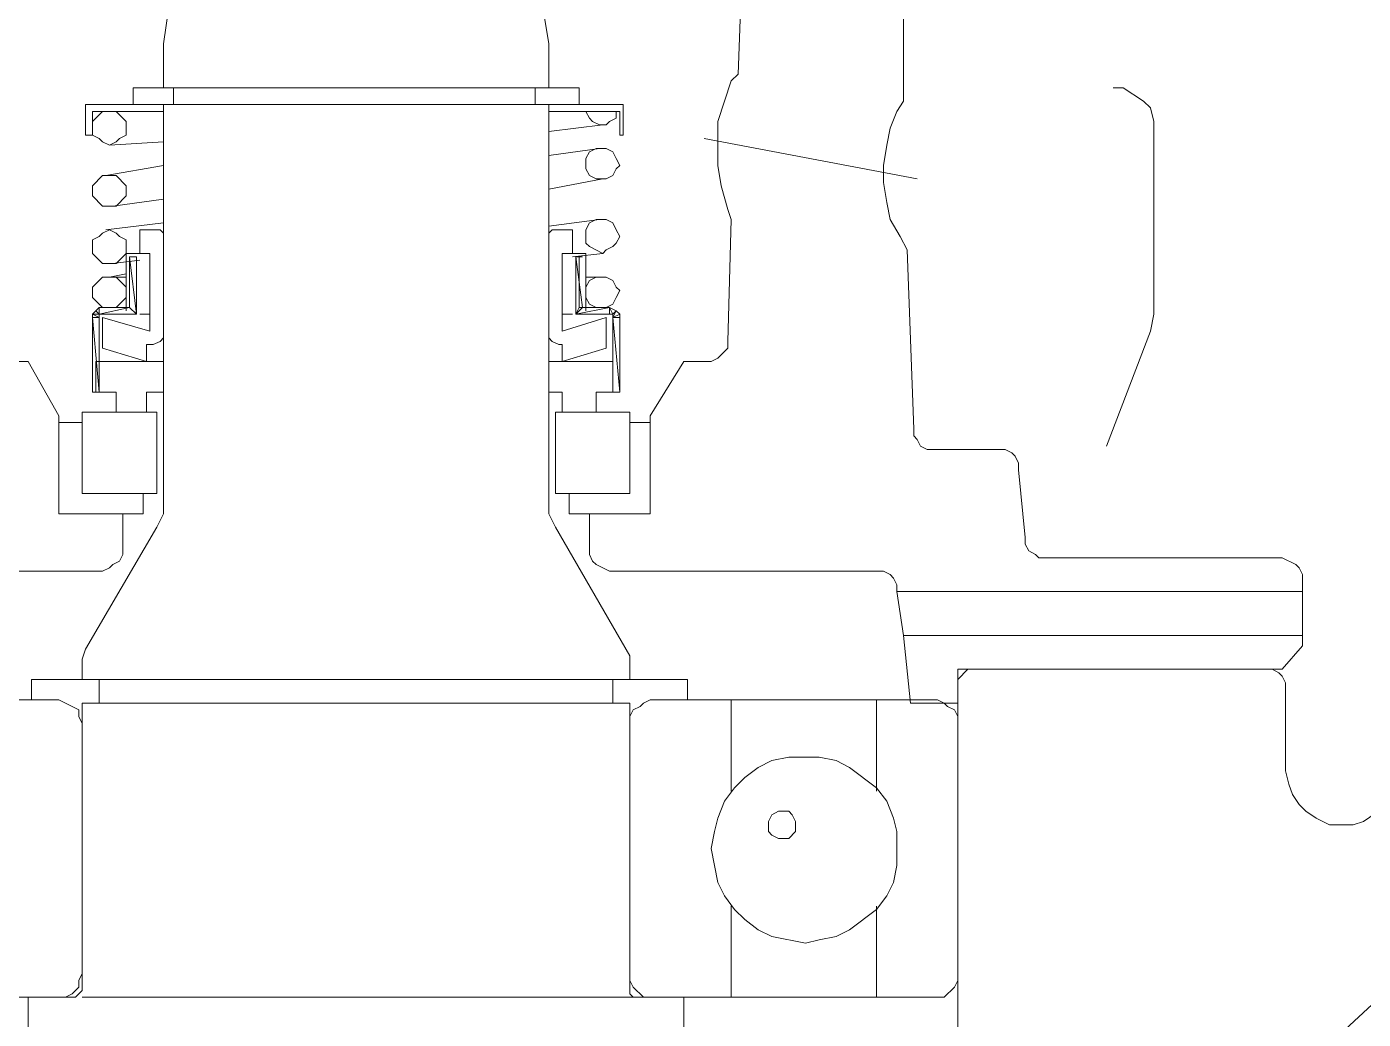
# Model space of a CAD drawing. Extents: x -3873 to 164127, y 7129 to 96529.
# Drawn here: x 59723.2 to 59912.3, y 32114.5 to 32254.9 of the extents above; entities that cross this region are included whole.
import ezdxf

# ---------------------------------------------------------------- set-up
doc = ezdxf.new("R2010")
doc.units = 0
doc.layers.get('0').update_dxf_attribs({"linetype": 'CONTINUOUS'})
doc.layers.add('LAYOUT-KROMEKA', color=1, linetype='CONTINUOUS')

# ---------------------------------------------------------------- blocks, each defined once
blk = doc.blocks.new('bwk 5000-ust')
at = {"color": 1, "lineweight": 0}
for points in [[(-536.22, 36.35), (-535.26, 36.35), (-535.74, 36.83)], [(-536.22, 36.35), (-535.26, 36.35), (-536.22, 32.05)], [(-535.26, 36.35), (-536.22, 32.05), (-535.26, 31.09)], [(-535.74, 36.83), (-535.26, 36.35), (-535.26, 37.31)], [(-535.26, 36.35), (-535.26, 37.31), (-534.78, 36.35)], [(-535.26, 37.31), (-534.78, 36.35), (-534.78, 37.31)], [(-524.26, 37.31), (-524.26, 36.35), (-534.78, 37.31)], [(-524.26, 36.35), (-534.78, 37.31), (-534.78, 36.35)], [(-536.22, 32.05), (-535.26, 31.09), (-543.39, 32.05)], [(-535.26, 31.09), (-543.39, 32.05), (-543.39, 31.09)], [(-535.26, -31.09), (-536.22, -32.05), (-543.39, -31.09)], [(-536.22, -32.05), (-543.39, -31.09), (-543.39, -32.05)], [(-535.26, -35.88), (-536.22, -35.88), (-535.26, -31.09)], [(-536.22, -35.88), (-535.26, -31.09), (-536.22, -32.05)], [(-535.74, -36.83), (-535.26, -36.35), (-536.22, -35.88)], [(-535.26, -36.35), (-536.22, -35.88), (-535.26, -35.88)], [(-535.26, -37.31), (-534.78, -36.35), (-535.74, -36.83)], [(-534.78, -36.35), (-535.74, -36.83), (-535.26, -36.35)], [(-534.78, -37.31), (-534.78, -36.35), (-535.26, -37.31)], [(-524.26, -36.35), (-524.26, -37.31), (-534.78, -36.35)], [(-524.26, -37.31), (-534.78, -36.35), (-534.78, -37.31)]]:
    blk.add_lwpolyline(points, dxfattribs=at)
at = {"color": 1, "lineweight": 5}
for points in [[(-536.22, 36.35), (-535.26, 36.35), (-535.74, 36.83)], [(-536.22, 36.35), (-535.26, 36.35), (-535.26, 31.09), (-536.22, 32.05)], [(-535.74, 36.83), (-535.26, 36.35), (-534.78, 36.35), (-535.26, 37.31)], [(-535.26, 37.31), (-534.78, 36.35), (-534.78, 37.31)], [(-524.26, 37.31), (-524.26, 36.35), (-534.78, 36.35), (-534.78, 37.31)], [(-535.26, -35.88), (-536.22, -35.88), (-536.22, -31.57), (-535.26, -31.09)], [(-535.74, -36.83), (-535.26, -36.35), (-535.26, -35.88), (-536.22, -35.88)], [(-535.26, -37.31), (-534.78, -36.35), (-535.26, -36.35), (-535.74, -36.83)], [(-534.78, -37.31), (-534.78, -36.35), (-535.26, -37.31)], [(-524.26, -36.35), (-524.26, -37.31), (-534.78, -37.31), (-534.78, -36.35)]]:
    blk.add_lwpolyline(points, close=True, dxfattribs=at)
at = {"color": 1, "lineweight": 0}
for points in [[(-535.26, 36.35), (-535.74, 36.83)], [(-534.78, 36.35), (-534.78, 37.31)], [(-534.78, -36.35), (-535.26, -37.31)]]:
    blk.add_lwpolyline(points, close=True, dxfattribs=at)
at = {"color": 1, "lineweight": 5}
for points in [[(-498.91, 35.88), (-498.91, 35.88), (-498.91, 73.66), (-498.91, 73.66)], [(-480.73, 53.1), (-480.73, 53.1), (-480.73, 45.92), (-480.73, 45.92)], [(-438.64, 45.92), (-438.64, 45.92), (-438.64, 53.1), (-438.64, 53.1)], [(-528.56, 49.75), (-528.56, 49.75), (-528.56, 46.4), (-528.56, 46.4)], [(-520.91, 42.09), (-520.91, 42.09), (-528.56, 46.4), (-528.56, 46.4)], [(-483.6, 38.75), (-483.6, 38.75), (-483.6, 45.92), (-483.6, 45.92)], [(-483.6, 45.92), (-483.6, 45.92), (-480.73, 45.92), (-480.73, 45.92)], [(-480.73, 45.92), (-480.73, 45.92), (-480.73, 42.09), (-480.73, 42.09)], [(-438.64, 46.4), (-438.64, 46.4), (-197.55, 46.4), (-197.55, 46.4)], [(-438.64, 39.7), (-438.64, 39.7), (-438.64, 46.4), (-438.64, 46.4)], [(-438.64, 42.09), (-438.64, 42.09), (-438.64, 45.92), (-438.64, 45.92)], [(-507.04, 42.09), (-507.04, 42.09), (-520.91, 42.09), (-520.91, 42.09)], [(-507.04, 42.09), (-507.04, 42.09), (-520.91, 42.09), (-520.91, 42.09)], [(-507.04, 42.09), (-507.04, 42.09), (-519.95, 42.09), (-519.95, 42.09)], [(-507.04, 42.09), (-507.04, 42.09), (-519.95, 42.09), (-519.95, 42.09)], [(-519.95, 42.09), (-519.95, 42.09), (-519.95, 38.75), (-519.95, 38.75)], [(-507.04, 33.01), (-507.04, 33.01), (-507.04, 42.09), (-507.04, 42.09)], [(-507.04, 30.14), (-507.04, 30.14), (-507.04, 42.09), (-507.04, 42.09)], [(-564.92, 38.27), (-564.92, 38.27), (-560.61, 38.27), (-560.61, 38.27)], [(-564.92, 27.27), (-564.92, 27.27), (-564.92, 38.27), (-564.92, 38.27)], [(-560.61, 38.27), (-560.61, 38.27), (-560.61, 37.31), (-560.61, 37.31)], [(-509.91, 38.75), (-509.91, 38.75), (-521.39, 38.75), (-521.39, 38.75)], [(-521.39, 38.75), (-521.39, 38.75), (-521.39, 28.22), (-521.39, 28.22)], [(-519.95, 38.75), (-519.95, 38.75), (-509.91, 38.75), (-509.91, 38.75)], [(-509.91, 30.14), (-509.91, 30.14), (-509.91, 38.75), (-509.91, 38.75)], [(-509.91, 38.75), (-509.91, 38.75), (-509.91, 30.14), (-509.91, 30.14)], [(-487.91, 38.27), (-487.91, 38.27), (-505.13, 28.22), (-505.13, 28.22)], [(-485.51, 38.75), (-485.51, 38.75), (-483.6, 38.75), (-483.6, 38.75)], [(-483.6, 38.75), (-483.6, 38.75), (-483.6, 36.35), (-483.6, 36.35)], [(-480.25, 38.75), (-480.25, 38.75), (-439.59, 38.75), (-439.59, 38.75)], [(-480.25, 36.35), (-480.25, 36.35), (-480.25, 38.75), (-480.25, 38.75)], [(-441.99, 38.75), (-441.99, 38.75), (-477.38, 38.75), (-477.38, 38.75)], [(-438.64, 39.7), (-438.64, 39.7), (-439.59, 38.75), (-439.59, 38.75)], [(-438.64, 38.75), (-438.64, 38.75), (-438.64, -38.75), (-438.64, -38.75)], [(-563.96, 37.31), (-563.96, 37.31), (-563.96, 27.27), (-563.96, 27.27)], [(-560.61, 37.31), (-560.61, 37.31), (-563.96, 37.31), (-563.96, 37.31)], [(-524.26, 36.83), (-524.26, 36.83), (-528.56, 36.83), (-528.56, 36.83)], [(-528.56, 36.83), (-528.56, 36.83), (-528.56, 27.27), (-528.56, 27.27)], [(-524.26, 33.96), (-524.26, 33.96), (-524.26, 36.83), (-524.26, 36.83)], [(-483.6, -36.35), (-483.6, -36.35), (-483.6, 36.35), (-483.6, 36.35)], [(-483.6, 36.35), (-483.6, 36.35), (-480.25, 36.35), (-480.25, 36.35)], [(-480.25, 36.35), (-480.25, 36.35), (-480.25, -36.35), (-480.25, -36.35)], [(-559.18, 34.92), (-559.18, 34.92), (-559.66, 27.27), (-559.66, 27.27)], [(-554.87, 35.4), (-554.87, 35.4), (-556.31, 27.27), (-556.31, 27.27)], [(-550.57, 34.44), (-550.57, 34.44), (-551.53, 27.27), (-551.53, 27.27)], [(-547.22, 35.4), (-547.22, 35.4), (-548.18, 27.27), (-548.18, 27.27)], [(-542.44, 34.44), (-542.44, 34.44), (-542.92, 30.61), (-542.92, 30.61)], [(-540.52, 34.92), (-540.52, 34.92), (-541, 32.53), (-541, 32.53)], [(-540.52, 32.53), (-540.52, 32.53), (-540.52, 34.92), (-540.52, 34.92)], [(-536.22, 34.92), (-536.22, 34.92), (-536.22, 32.53), (-536.22, 32.53)], [(-532.87, 29.18), (-532.87, 29.18), (-534.78, 35.88), (-534.78, 35.88)], [(-534.78, 35.88), (-534.78, 35.88), (-530.48, 35.88), (-530.48, 35.88)], [(-530.48, 35.88), (-530.48, 35.88), (-528.56, 29.66), (-528.56, 29.66)], [(-543.87, 32.53), (-543.87, 32.53), (-543.87, 30.61), (-543.87, 30.61)], [(-535.74, 32.53), (-535.74, 32.53), (-543.87, 32.53), (-543.87, 32.53)], [(-521.39, 33.96), (-521.39, 33.96), (-524.26, 33.96), (-524.26, 33.96)], [(-521.39, 29.66), (-521.39, 29.66), (-521.39, 33.96), (-521.39, 33.96)], [(-507.04, 33.01), (-507.04, 33.01), (-502.26, 33.01), (-502.26, 33.01)], [(-564.92, 31.57), (-564.92, 31.57), (-567.31, 31.57), (-567.31, 31.57)], [(-567.31, 31.57), (-567.31, 31.57), (-567.31, 25.83), (-567.31, 25.83)], [(-564.92, 31.09), (-564.92, 31.09), (-564.92, 27.27), (-564.92, 27.27)], [(-547.22, 28.7), (-547.22, 28.7), (-547.22, 30.61), (-547.22, 30.61)], [(-547.22, 30.61), (-547.22, 30.61), (-543.87, 30.61), (-543.87, 30.61)], [(-543.87, 30.61), (-543.87, 30.61), (-543.87, 29.18), (-543.87, 29.18)], [(-535.26, 30.61), (-535.26, 30.61), (-535.26, 29.18), (-535.26, 29.18)], [(-543.87, 29.18), (-543.87, 29.18), (-532.87, 29.18), (-532.87, 29.18)], [(-528.56, 29.66), (-528.56, 29.66), (-530.96, 29.66), (-530.96, 29.66)], [(-530.96, 29.66), (-530.96, 29.66), (-530.96, 28.7), (-530.96, 28.7)], [(-524.26, 27.27), (-524.26, 27.27), (-524.26, 29.66), (-524.26, 29.66)], [(-524.26, 29.66), (-524.26, 29.66), (-521.39, 29.66), (-521.39, 29.66)], [(-509.91, 28.22), (-509.91, 28.22), (-509.91, 30.14), (-509.91, 30.14)], [(-509.91, 30.14), (-509.91, 30.14), (-507.04, 30.14), (-507.04, 30.14)], [(-599.84, 23.44), (-599.84, 23.44), (-573.53, 27.27), (-573.53, 27.27)], [(-573.53, 27.27), (-573.53, 27.27), (-567.31, 27.27), (-567.31, 27.27)], [(-567.31, 27.27), (-567.31, 27.27), (-567.31, 25.83), (-567.31, 25.83)], [(-564.92, 27.27), (-564.92, 27.27), (-564.92, 25.83), (-564.92, 25.83)], [(-564.92, -27.27), (-564.92, -27.27), (-564.92, 27.27), (-564.92, 27.27)], [(-564.92, 27.27), (-564.92, 27.27), (-508.95, 27.27), (-508.95, 27.27)], [(-532.39, 27.27), (-532.39, 27.27), (-545.79, 27.27), (-545.79, 27.27)], [(-528.56, 27.27), (-528.56, 27.27), (-524.26, 27.27), (-524.26, 27.27)], [(-521.39, 28.22), (-521.39, 28.22), (-509.91, 28.22), (-509.91, 28.22)], [(-564.92, 25.83), (-564.92, 25.83), (-567.31, 25.83), (-567.31, 25.83)], [(-564.92, 25.83), (-564.92, 25.83), (-567.31, 25.83), (-567.31, 25.83)], [(-567.31, -25.35), (-567.31, -25.35), (-567.31, 25.83), (-567.31, 25.83)], [(-438.64, 0), (-438.64, 0), (-438.64, -73.66), (-438.64, -73.66)], [(-599.84, -22.96), (-599.84, -22.96), (-573.53, -27.27), (-573.53, -27.27)], [(-567.31, -31.57), (-567.31, -31.57), (-567.31, -25.35), (-567.31, -25.35)], [(-564.92, -25.35), (-564.92, -25.35), (-567.31, -25.35), (-567.31, -25.35)], [(-564.92, -27.27), (-564.92, -27.27), (-564.92, -25.35), (-564.92, -25.35)], [(-573.53, -27.27), (-573.53, -27.27), (-567.31, -27.27), (-567.31, -27.27)], [(-564.92, -27.27), (-564.92, -27.27), (-564.92, -37.79), (-564.92, -37.79)], [(-564.92, -27.27), (-564.92, -27.27), (-508.95, -27.27), (-508.95, -27.27)], [(-563.96, -37.31), (-563.96, -37.31), (-563.96, -27.27), (-563.96, -27.27)], [(-561.09, -27.27), (-561.09, -27.27), (-562.05, -34.92), (-562.05, -34.92)], [(-557.74, -27.27), (-557.74, -27.27), (-558.7, -34.44), (-558.7, -34.44)], [(-552.96, -27.27), (-552.96, -27.27), (-554.4, -34.92), (-554.4, -34.92)], [(-547.7, -27.27), (-547.7, -27.27), (-548.66, -34.44), (-548.66, -34.44)], [(-532.39, -27.27), (-532.39, -27.27), (-545.79, -27.27), (-545.79, -27.27)], [(-528.56, -36.35), (-528.56, -36.35), (-528.56, -27.27), (-528.56, -27.27)], [(-528.56, -27.27), (-528.56, -27.27), (-524.26, -27.27), (-524.26, -27.27)], [(-524.26, -27.27), (-524.26, -27.27), (-524.26, -29.18), (-524.26, -29.18)], [(-521.39, -38.75), (-521.39, -38.75), (-521.39, -28.22), (-521.39, -28.22)], [(-521.39, -28.22), (-521.39, -28.22), (-509.91, -28.22), (-509.91, -28.22)], [(-509.91, -28.22), (-509.91, -28.22), (-509.91, -38.75), (-509.91, -38.75)], [(-486.95, -38.75), (-486.95, -38.75), (-505.13, -28.22), (-505.13, -28.22)], [(-547.22, -28.7), (-547.22, -28.7), (-547.22, -30.61), (-547.22, -30.61)], [(-543.87, -29.18), (-543.87, -29.18), (-532.87, -29.18), (-532.87, -29.18)], [(-543.87, -30.61), (-543.87, -30.61), (-543.87, -29.18), (-543.87, -29.18)], [(-535.26, -30.61), (-535.26, -30.61), (-535.26, -29.18), (-535.26, -29.18)], [(-532.87, -29.18), (-532.87, -29.18), (-534.78, -35.4), (-534.78, -35.4)], [(-530.96, -29.18), (-530.96, -29.18), (-530.96, -28.7), (-530.96, -28.7)], [(-528.56, -29.18), (-528.56, -29.18), (-530.96, -29.18), (-530.96, -29.18)], [(-530.48, -35.4), (-530.48, -35.4), (-528.56, -29.18), (-528.56, -29.18)], [(-524.26, -29.18), (-524.26, -29.18), (-521.39, -29.18), (-521.39, -29.18)], [(-521.39, -29.18), (-521.39, -29.18), (-521.39, -33.96), (-521.39, -33.96)], [(-509.91, -38.75), (-509.91, -38.75), (-509.91, -30.14), (-509.91, -30.14)], [(-509.91, -30.14), (-509.91, -30.14), (-507.04, -30.14), (-507.04, -30.14)], [(-507.04, -30.14), (-507.04, -30.14), (-507.04, -41.62), (-507.04, -41.62)], [(-564.92, -31.57), (-564.92, -31.57), (-567.31, -31.57), (-567.31, -31.57)], [(-547.22, -30.61), (-547.22, -30.61), (-543.87, -30.61), (-543.87, -30.61)], [(-543.39, -30.61), (-543.39, -30.61), (-543.87, -34.92), (-543.87, -34.92)], [(-543.87, -32.53), (-543.87, -32.53), (-543.87, -30.61), (-543.87, -30.61)], [(-535.74, -32.53), (-535.74, -32.53), (-543.87, -32.53), (-543.87, -32.53)], [(-540.52, -34.92), (-540.52, -34.92), (-540.52, -32.53), (-540.52, -32.53)], [(-536.22, -32.53), (-536.22, -32.53), (-536.22, -34.44), (-536.22, -34.44)], [(-524.26, -33.96), (-524.26, -33.96), (-524.26, -36.35), (-524.26, -36.35)], [(-521.39, -33.96), (-521.39, -33.96), (-524.26, -33.96), (-524.26, -33.96)], [(-507.04, -33.01), (-507.04, -33.01), (-502.26, -33.01), (-502.26, -33.01)], [(-507.04, -33.01), (-507.04, -33.01), (-507.04, -41.62), (-507.04, -41.62)], [(-534.78, -35.4), (-534.78, -35.4), (-530.48, -35.4), (-530.48, -35.4)], [(-498.91, -35.88), (-498.91, -35.88), (-498.91, -73.66), (-498.91, -73.66)], [(-564.92, -37.79), (-564.92, -37.79), (-560.61, -37.79), (-560.61, -37.79)], [(-560.61, -37.31), (-560.61, -37.31), (-563.96, -37.31), (-563.96, -37.31)], [(-560.61, -37.79), (-560.61, -37.79), (-560.61, -37.31), (-560.61, -37.31)], [(-524.26, -36.35), (-524.26, -36.35), (-528.56, -36.35), (-528.56, -36.35)], [(-483.6, -36.35), (-483.6, -36.35), (-480.25, -36.35), (-480.25, -36.35)], [(-483.6, -38.75), (-483.6, -38.75), (-483.6, -36.35), (-483.6, -36.35)], [(-480.25, -36.35), (-480.25, -36.35), (-480.25, -38.75), (-480.25, -38.75)], [(-509.91, -38.75), (-509.91, -38.75), (-521.39, -38.75), (-521.39, -38.75)], [(-519.95, -41.62), (-519.95, -41.62), (-519.95, -38.75), (-519.95, -38.75)], [(-519.95, -38.75), (-519.95, -38.75), (-509.91, -38.75), (-509.91, -38.75)], [(-486.95, -38.75), (-486.95, -38.75), (-483.6, -38.75), (-483.6, -38.75)], [(-483.6, -38.75), (-483.6, -38.75), (-483.6, -46.88), (-483.6, -46.88)], [(-480.25, -38.75), (-480.25, -38.75), (-439.59, -38.75), (-439.59, -38.75)], [(-441.99, -38.75), (-441.99, -38.75), (-477.38, -38.75), (-477.38, -38.75)], [(-438.64, -39.22), (-438.64, -39.22), (-438.64, -46.4), (-438.64, -46.4)], [(-520.91, -41.62), (-520.91, -41.62), (-528.56, -46.4), (-528.56, -46.4)], [(-507.04, -41.62), (-507.04, -41.62), (-520.91, -41.62), (-520.91, -41.62)], [(-507.04, -41.62), (-507.04, -41.62), (-520.91, -41.62), (-520.91, -41.62)], [(-507.04, -41.62), (-507.04, -41.62), (-519.95, -41.62), (-519.95, -41.62)], [(-507.04, -41.62), (-507.04, -41.62), (-519.95, -41.62), (-519.95, -41.62)], [(-480.73, -45.44), (-480.73, -45.44), (-480.73, -41.62), (-480.73, -41.62)], [(-528.56, -49.27), (-528.56, -49.27), (-528.56, -46.4), (-528.56, -46.4)], [(-483.6, -46.88), (-483.6, -46.88), (-480.73, -46.88), (-480.73, -46.88)], [(-480.73, -53.1), (-480.73, -53.1), (-480.73, -45.44), (-480.73, -45.44)], [(-438.64, -45.44), (-438.64, -45.44), (-438.64, -53.1), (-438.64, -53.1)], [(-438.64, -46.4), (-438.64, -46.4), (-197.55, -46.4), (-197.55, -46.4)], [(-554.4, -79.4), (-554.4, -79.4), (-560.14, -49.27), (-560.14, -49.27)], [(-550.09, -52.62), (-550.09, -52.62), (-548.66, -53.1), (-548.66, -53.1)], [(-548.66, -53.1), (-548.66, -53.1), (-531.43, -52.62), (-531.43, -52.62)], [(-582.14, -54.53), (-582.14, -54.53), (-569.22, -54.05), (-569.22, -54.05)], [(-569.22, -54.05), (-569.22, -54.05), (-568.27, -53.1), (-568.27, -53.1)], [(-480.73, -73.66), (-480.73, -73.66), (-480.73, -53.1), (-480.73, -53.1)], [(-467.82, -53.1), (-467.82, -53.1), (-480.73, -53.1), (-480.73, -53.1)], [(-438.64, -53.1), (-438.64, -53.1), (-451.55, -53.1), (-451.55, -53.1)], [(-480.73, -78.45), (-480.73, -78.45), (-480.73, -73.66), (-480.73, -73.66)], [(-467.82, -73.66), (-467.82, -73.66), (-480.73, -73.66), (-480.73, -73.66)], [(-438.64, -73.66), (-438.64, -73.66), (-451.55, -73.66), (-451.55, -73.66)], [(-578.31, -77.49), (-578.31, -77.49), (-565.4, -77.49), (-565.4, -77.49)], [(-565.4, -77.49), (-565.4, -77.49), (-563.96, -76.53), (-563.96, -76.53)], [(-546.26, -77.01), (-546.26, -77.01), (-544.35, -77.97), (-544.35, -77.97)], [(-496.04, -76.53), (-496.04, -76.53), (-496.04, -133.94), (-496.04, -133.94)], [(-489.82, -77.49), (-489.82, -77.49), (-496.04, -76.53), (-496.04, -76.53)], [(-480.25, -78.45), (-480.25, -78.45), (-489.82, -77.49), (-489.82, -77.49)], [(-489.82, -77.49), (-489.82, -77.49), (-489.82, -133.94), (-489.82, -133.94)], [(-544.35, -77.97), (-544.35, -77.97), (-519, -78.93), (-519, -78.93)], [(-480.73, -82.27), (-480.73, -82.27), (-480.73, -78.45), (-480.73, -78.45)], [(-480.25, -85.14), (-480.25, -85.14), (-480.25, -78.45), (-480.25, -78.45)], [(-516.13, -90.88), (-516.13, -90.88), (-516.13, -81.8), (-516.13, -81.8)], [(-483.6, -85.14), (-483.6, -85.14), (-485.04, -86.58), (-485.04, -86.58)], [(-480.25, -85.14), (-480.25, -85.14), (-485.04, -85.14), (-485.04, -85.14)], [(-485.04, -131.06), (-485.04, -131.06), (-485.04, -85.14), (-485.04, -85.14)], [(-485.04, -86.58), (-485.04, -86.58), (-485.04, -106.19), (-485.04, -106.19)], [(-406.11, -85.14), (-406.11, -85.14), (-483.6, -85.14), (-483.6, -85.14)], [(-441.99, -85.14), (-441.99, -85.14), (-477.38, -85.14), (-477.38, -85.14)], [(-513.26, -93.75), (-513.26, -93.75), (-503.69, -94.71), (-503.69, -94.71)], [(-500.82, -131.06), (-500.82, -131.06), (-500.82, -97.58), (-500.82, -97.58)], [(-516.61, -106.19), (-516.61, -106.19), (-532.87, -112.41), (-532.87, -112.41)], [(-485.04, -117.19), (-485.04, -117.19), (-485.04, -106.19), (-485.04, -106.19)], [(-485.04, -117.19), (-485.04, -117.19), (-485.04, -128.67), (-485.04, -128.67)], [(-485.04, -131.06), (-485.04, -131.06), (-488.38, -133.94), (-488.38, -133.94)], [(-482.17, -131.54), (-482.17, -131.54), (-470.69, -131.54), (-470.69, -131.54)], [(-497.47, -133.94), (-497.47, -133.94), (-496.04, -133.94), (-496.04, -133.94)], [(-496.04, -133.94), (-496.04, -133.94), (-488.38, -133.94), (-488.38, -133.94)]]:
    blk.add_open_spline(points, degree=3, dxfattribs=at)
for points, knots in [([(-477.38, 38.75), (-477.38, 38.75), (-478.34, 39.22), (-478.34, 39.22), (-478.34, 39.22), (-479.3, 39.22), (-479.3, 39.22), (-479.3, 39.22), (-480.73, 42.09), (-480.73, 42.09)], [0, 0, 0, 0, 1, 1, 1, 2, 2, 2, 3, 3, 3, 3]), ([(-438.64, 42.09), (-438.64, 42.09), (-438.64, 41.14), (-438.64, 41.14), (-438.64, 41.14), (-439.12, 40.18), (-439.12, 40.18), (-439.12, 40.18), (-440.07, 39.22), (-440.07, 39.22), (-440.07, 39.22), (-441.03, 39.22), (-441.03, 39.22), (-441.03, 39.22), (-441.99, 38.75), (-441.99, 38.75)], [0, 0, 0, 0, 1, 1, 1, 2, 2, 2, 3, 3, 3, 4, 4, 4, 5, 5, 5, 5]), ([(-487.91, 38.27), (-487.91, 38.27), (-486.47, 38.75), (-486.47, 38.75), (-486.47, 38.75), (-485.51, 38.75), (-485.51, 38.75)], [0, 0, 0, 0, 1, 1, 1, 2, 2, 2, 2]), ([(-563.96, 34.92), (-563.96, 34.92), (-563.96, 35.88), (-563.96, 35.88), (-563.96, 35.88), (-562.53, 37.31), (-562.53, 37.31), (-562.53, 37.31), (-560.61, 37.31), (-560.61, 37.31), (-560.61, 37.31), (-560.14, 36.35), (-560.14, 36.35), (-560.14, 36.35), (-559.66, 35.88), (-559.66, 35.88), (-559.66, 35.88), (-559.18, 34.92), (-559.18, 34.92), (-559.18, 34.92), (-559.66, 33.96), (-559.66, 33.96), (-559.66, 33.96), (-560.14, 33.48), (-560.14, 33.48), (-560.14, 33.48), (-560.61, 32.53), (-560.61, 32.53), (-560.61, 32.53), (-562.53, 32.53), (-562.53, 32.53), (-562.53, 32.53), (-563.96, 33.96), (-563.96, 33.96), (-563.96, 33.96), (-563.96, 34.92), (-563.96, 34.92)], [0, 0, 0, 0, 1, 1, 1, 2, 2, 2, 3, 3, 3, 4, 4, 4, 5, 5, 5, 6, 6, 6, 7, 7, 7, 8, 8, 8, 9, 9, 9, 10, 10, 10, 11, 11, 11, 12, 12, 12, 12]), ([(-554.87, 34.92), (-554.87, 34.92), (-554.87, 35.88), (-554.87, 35.88), (-554.87, 35.88), (-553.44, 37.31), (-553.44, 37.31), (-553.44, 37.31), (-552, 37.31), (-552, 37.31), (-552, 37.31), (-550.57, 35.88), (-550.57, 35.88), (-550.57, 35.88), (-550.57, 33.96), (-550.57, 33.96), (-550.57, 33.96), (-552, 32.53), (-552, 32.53), (-552, 32.53), (-553.44, 32.53), (-553.44, 32.53), (-553.44, 32.53), (-554.87, 33.96), (-554.87, 33.96), (-554.87, 33.96), (-554.87, 34.92), (-554.87, 34.92)], [0, 0, 0, 0, 1, 1, 1, 2, 2, 2, 3, 3, 3, 4, 4, 4, 5, 5, 5, 6, 6, 6, 7, 7, 7, 8, 8, 8, 9, 9, 9, 9]), ([(-547.22, 34.92), (-547.22, 34.92), (-546.74, 35.88), (-546.74, 35.88), (-546.74, 35.88), (-546.26, 36.35), (-546.26, 36.35), (-546.26, 36.35), (-545.79, 37.31), (-545.79, 37.31), (-545.79, 37.31), (-543.87, 37.31), (-543.87, 37.31), (-543.87, 37.31), (-542.44, 35.88), (-542.44, 35.88), (-542.44, 35.88), (-542.44, 33.96), (-542.44, 33.96), (-542.44, 33.96), (-543.87, 32.53), (-543.87, 32.53), (-543.87, 32.53), (-545.79, 32.53), (-545.79, 32.53), (-545.79, 32.53), (-546.26, 33.48), (-546.26, 33.48), (-546.26, 33.48), (-546.74, 33.96), (-546.74, 33.96), (-546.74, 33.96), (-547.22, 34.92), (-547.22, 34.92)], [0, 0, 0, 0, 1, 1, 1, 2, 2, 2, 3, 3, 3, 4, 4, 4, 5, 5, 5, 6, 6, 6, 7, 7, 7, 8, 8, 8, 9, 9, 9, 10, 10, 10, 11, 11, 11, 11]), ([(-540.52, 34.92), (-540.52, 34.92), (-540.52, 35.88), (-540.52, 35.88), (-540.52, 35.88), (-539.09, 37.31), (-539.09, 37.31), (-539.09, 37.31), (-537.65, 37.31), (-537.65, 37.31), (-537.65, 37.31), (-536.22, 35.88), (-536.22, 35.88), (-536.22, 35.88), (-536.22, 33.96), (-536.22, 33.96), (-536.22, 33.96), (-537.65, 32.53), (-537.65, 32.53), (-537.65, 32.53), (-539.09, 32.53), (-539.09, 32.53), (-539.09, 32.53), (-540.52, 33.96), (-540.52, 33.96), (-540.52, 33.96), (-540.52, 34.92), (-540.52, 34.92)], [0, 0, 0, 0, 1, 1, 1, 2, 2, 2, 3, 3, 3, 4, 4, 4, 5, 5, 5, 6, 6, 6, 7, 7, 7, 8, 8, 8, 9, 9, 9, 9]), ([(-498.91, 35.88), (-498.91, 35.88), (-499.39, 34.92), (-499.39, 34.92), (-499.39, 34.92), (-499.86, 34.44), (-499.86, 34.44), (-499.86, 34.44), (-500.34, 33.48), (-500.34, 33.48), (-500.34, 33.48), (-501.3, 33.01), (-501.3, 33.01), (-501.3, 33.01), (-502.26, 33.01), (-502.26, 33.01)], [0, 0, 0, 0, 1, 1, 1, 2, 2, 2, 3, 3, 3, 4, 4, 4, 5, 5, 5, 5]), ([(-536.22, 32.05), (-536.22, 32.05), (-535.26, 31.09), (-535.26, 31.09), (-535.26, 31.09), (-543.39, 31.09), (-543.39, 31.09), (-543.39, 31.09), (-543.39, 32.05), (-543.39, 32.05), (-543.39, 32.05), (-536.22, 32.05), (-536.22, 32.05)], [0, 0, 0, 0, 1, 1, 1, 2, 2, 2, 3, 3, 3, 4, 4, 4, 4]), ([(-545.79, 27.27), (-545.79, 27.27), (-546.74, 27.27), (-546.74, 27.27), (-546.74, 27.27), (-547.22, 27.74), (-547.22, 27.74), (-547.22, 27.74), (-547.22, 28.7), (-547.22, 28.7)], [0, 0, 0, 0, 1, 1, 1, 2, 2, 2, 3, 3, 3, 3]), ([(-530.96, 28.7), (-530.96, 28.7), (-531.43, 27.74), (-531.43, 27.74), (-531.43, 27.74), (-531.91, 27.27), (-531.91, 27.27), (-531.91, 27.27), (-532.39, 27.27), (-532.39, 27.27)], [0, 0, 0, 0, 1, 1, 1, 2, 2, 2, 3, 3, 3, 3]), ([(-505.13, 28.22), (-505.13, 28.22), (-507.04, 27.27), (-507.04, 27.27), (-507.04, 27.27), (-508.95, 27.27), (-508.95, 27.27)], [0, 0, 0, 0, 1, 1, 1, 2, 2, 2, 2]), ([(-547.22, -28.7), (-547.22, -28.7), (-547.22, -27.74), (-547.22, -27.74), (-547.22, -27.74), (-546.74, -27.27), (-546.74, -27.27), (-546.74, -27.27), (-545.79, -27.27), (-545.79, -27.27)], [0, 0, 0, 0, 1, 1, 1, 2, 2, 2, 3, 3, 3, 3]), ([(-532.39, -27.27), (-532.39, -27.27), (-531.91, -27.27), (-531.91, -27.27), (-531.91, -27.27), (-531.43, -27.74), (-531.43, -27.74), (-531.43, -27.74), (-530.96, -28.7), (-530.96, -28.7)], [0, 0, 0, 0, 1, 1, 1, 2, 2, 2, 3, 3, 3, 3]), ([(-508.95, -27.27), (-508.95, -27.27), (-507.04, -27.27), (-507.04, -27.27), (-507.04, -27.27), (-505.13, -28.22), (-505.13, -28.22)], [0, 0, 0, 0, 1, 1, 1, 2, 2, 2, 2]), ([(-535.26, -31.09), (-535.26, -31.09), (-536.22, -31.57), (-536.22, -31.57), (-536.22, -31.57), (-543.39, -31.57), (-543.39, -31.57), (-543.39, -31.57), (-543.39, -31.09), (-543.39, -31.09), (-543.39, -31.09), (-535.26, -31.09), (-535.26, -31.09)], [0, 0, 0, 0, 1, 1, 1, 2, 2, 2, 3, 3, 3, 4, 4, 4, 4]), ([(-563.96, -32.53), (-563.96, -32.53), (-563.01, -33.01), (-563.01, -33.01), (-563.01, -33.01), (-562.53, -33.48), (-562.53, -33.48), (-562.53, -33.48), (-562.05, -34.44), (-562.05, -34.44), (-562.05, -34.44), (-562.05, -35.4), (-562.05, -35.4), (-562.05, -35.4), (-562.53, -35.88), (-562.53, -35.88), (-562.53, -35.88), (-563.01, -36.83), (-563.01, -36.83), (-563.01, -36.83), (-563.96, -36.83), (-563.96, -36.83)], [0, 0, 0, 0, 1, 1, 1, 2, 2, 2, 3, 3, 3, 4, 4, 4, 5, 5, 5, 6, 6, 6, 7, 7, 7, 7]), ([(-558.7, -34.92), (-558.7, -34.92), (-558.7, -33.96), (-558.7, -33.96), (-558.7, -33.96), (-558.22, -33.01), (-558.22, -33.01), (-558.22, -33.01), (-557.27, -32.53), (-557.27, -32.53), (-557.27, -32.53), (-555.83, -32.53), (-555.83, -32.53), (-555.83, -32.53), (-554.87, -33.01), (-554.87, -33.01), (-554.87, -33.01), (-554.4, -33.96), (-554.4, -33.96), (-554.4, -33.96), (-554.4, -35.4), (-554.4, -35.4), (-554.4, -35.4), (-554.87, -36.35), (-554.87, -36.35), (-554.87, -36.35), (-555.83, -36.83), (-555.83, -36.83), (-555.83, -36.83), (-556.31, -37.31), (-556.31, -37.31), (-556.31, -37.31), (-557.27, -36.83), (-557.27, -36.83), (-557.27, -36.83), (-558.22, -36.35), (-558.22, -36.35), (-558.22, -36.35), (-558.7, -35.4), (-558.7, -35.4), (-558.7, -35.4), (-558.7, -34.92), (-558.7, -34.92)], [0, 0, 0, 0, 1, 1, 1, 2, 2, 2, 3, 3, 3, 4, 4, 4, 5, 5, 5, 6, 6, 6, 7, 7, 7, 8, 8, 8, 9, 9, 9, 10, 10, 10, 11, 11, 11, 12, 12, 12, 13, 13, 13, 14, 14, 14, 14]), ([(-548.66, -34.92), (-548.66, -34.92), (-548.66, -33.96), (-548.66, -33.96), (-548.66, -33.96), (-548.18, -33.01), (-548.18, -33.01), (-548.18, -33.01), (-547.22, -32.53), (-547.22, -32.53), (-547.22, -32.53), (-545.31, -32.53), (-545.31, -32.53), (-545.31, -32.53), (-544.83, -33.01), (-544.83, -33.01), (-544.83, -33.01), (-543.87, -34.92), (-543.87, -34.92), (-543.87, -34.92), (-544.35, -35.4), (-544.35, -35.4), (-544.35, -35.4), (-544.83, -36.35), (-544.83, -36.35), (-544.83, -36.35), (-545.31, -36.83), (-545.31, -36.83), (-545.31, -36.83), (-546.26, -37.31), (-546.26, -37.31), (-546.26, -37.31), (-547.22, -36.83), (-547.22, -36.83), (-547.22, -36.83), (-548.18, -36.35), (-548.18, -36.35), (-548.18, -36.35), (-548.66, -35.4), (-548.66, -35.4), (-548.66, -35.4), (-548.66, -34.92), (-548.66, -34.92)], [0, 0, 0, 0, 1, 1, 1, 2, 2, 2, 3, 3, 3, 4, 4, 4, 5, 5, 5, 6, 6, 6, 7, 7, 7, 8, 8, 8, 9, 9, 9, 10, 10, 10, 11, 11, 11, 12, 12, 12, 13, 13, 13, 14, 14, 14, 14]), ([(-540.52, -34.92), (-540.52, -34.92), (-540.52, -33.96), (-540.52, -33.96), (-540.52, -33.96), (-540.04, -33.01), (-540.04, -33.01), (-540.04, -33.01), (-539.09, -32.53), (-539.09, -32.53), (-539.09, -32.53), (-537.65, -32.53), (-537.65, -32.53), (-537.65, -32.53), (-536.7, -33.01), (-536.7, -33.01), (-536.7, -33.01), (-536.22, -33.96), (-536.22, -33.96), (-536.22, -33.96), (-536.22, -35.4), (-536.22, -35.4), (-536.22, -35.4), (-536.7, -36.35), (-536.7, -36.35), (-536.7, -36.35), (-537.65, -36.83), (-537.65, -36.83), (-537.65, -36.83), (-538.61, -37.31), (-538.61, -37.31), (-538.61, -37.31), (-539.09, -36.83), (-539.09, -36.83), (-539.09, -36.83), (-540.04, -36.35), (-540.04, -36.35), (-540.04, -36.35), (-540.52, -35.4), (-540.52, -35.4), (-540.52, -35.4), (-540.52, -34.92), (-540.52, -34.92)], [0, 0, 0, 0, 1, 1, 1, 2, 2, 2, 3, 3, 3, 4, 4, 4, 5, 5, 5, 6, 6, 6, 7, 7, 7, 8, 8, 8, 9, 9, 9, 10, 10, 10, 11, 11, 11, 12, 12, 12, 13, 13, 13, 14, 14, 14, 14]), ([(-502.26, -33.01), (-502.26, -33.01), (-501.3, -33.01), (-501.3, -33.01), (-501.3, -33.01), (-500.34, -33.48), (-500.34, -33.48), (-500.34, -33.48), (-499.86, -33.96), (-499.86, -33.96), (-499.86, -33.96), (-498.91, -35.88), (-498.91, -35.88)], [0, 0, 0, 0, 1, 1, 1, 2, 2, 2, 3, 3, 3, 4, 4, 4, 4]), ([(-480.73, -41.62), (-480.73, -41.62), (-480.25, -40.66), (-480.25, -40.66), (-480.25, -40.66), (-479.77, -40.18), (-479.77, -40.18), (-479.77, -40.18), (-479.3, -39.22), (-479.3, -39.22), (-479.3, -39.22), (-478.34, -38.75), (-478.34, -38.75), (-478.34, -38.75), (-477.38, -38.75), (-477.38, -38.75)], [0, 0, 0, 0, 1, 1, 1, 2, 2, 2, 3, 3, 3, 4, 4, 4, 5, 5, 5, 5]), ([(-441.99, -38.75), (-441.99, -38.75), (-441.03, -38.75), (-441.03, -38.75), (-441.03, -38.75), (-440.07, -39.22), (-440.07, -39.22), (-440.07, -39.22), (-438.64, -40.66), (-438.64, -40.66), (-438.64, -40.66), (-438.64, -45.44), (-438.64, -45.44)], [0, 0, 0, 0, 1, 1, 1, 2, 2, 2, 3, 3, 3, 4, 4, 4, 4]), ([(-439.59, -38.75), (-439.59, -38.75), (-439.12, -38.75), (-439.12, -38.75), (-439.12, -38.75), (-438.64, -39.22), (-438.64, -39.22)], [0, 0, 0, 0, 1, 1, 1, 2, 2, 2, 2]), ([(-528.56, -49.27), (-528.56, -49.27), (-528.56, -50.23), (-528.56, -50.23), (-528.56, -50.23), (-529.04, -51.18), (-529.04, -51.18), (-529.04, -51.18), (-530.48, -52.62), (-530.48, -52.62), (-530.48, -52.62), (-531.43, -52.62), (-531.43, -52.62)], [0, 0, 0, 0, 1, 1, 1, 2, 2, 2, 3, 3, 3, 4, 4, 4, 4]), ([(-472.6, -63.62), (-472.6, -63.62), (-472.6, -61.23), (-472.6, -61.23), (-472.6, -61.23), (-472.12, -58.84), (-472.12, -58.84), (-472.12, -58.84), (-471.16, -56.92), (-471.16, -56.92), (-471.16, -56.92), (-469.73, -55.01), (-469.73, -55.01), (-469.73, -55.01), (-468.29, -53.57), (-468.29, -53.57), (-468.29, -53.57), (-466.38, -52.14), (-466.38, -52.14), (-466.38, -52.14), (-463.99, -51.18), (-463.99, -51.18), (-463.99, -51.18), (-462.08, -50.7), (-462.08, -50.7), (-462.08, -50.7), (-459.68, -50.23), (-459.68, -50.23), (-459.68, -50.23), (-454.9, -51.18), (-454.9, -51.18), (-454.9, -51.18), (-452.99, -52.14), (-452.99, -52.14), (-452.99, -52.14), (-451.07, -53.57), (-451.07, -53.57), (-451.07, -53.57), (-449.64, -55.01), (-449.64, -55.01), (-449.64, -55.01), (-448.2, -56.92), (-448.2, -56.92), (-448.2, -56.92), (-447.25, -58.84), (-447.25, -58.84), (-447.25, -58.84), (-446.29, -63.62), (-446.29, -63.62), (-446.29, -63.62), (-446.77, -65.53), (-446.77, -65.53), (-446.77, -65.53), (-447.25, -67.92), (-447.25, -67.92), (-447.25, -67.92), (-448.2, -69.84), (-448.2, -69.84), (-448.2, -69.84), (-451.07, -73.66), (-451.07, -73.66), (-451.07, -73.66), (-452.99, -75.1), (-452.99, -75.1), (-452.99, -75.1), (-454.9, -76.06), (-454.9, -76.06), (-454.9, -76.06), (-457.29, -76.53), (-457.29, -76.53), (-457.29, -76.53), (-462.08, -76.53), (-462.08, -76.53), (-462.08, -76.53), (-463.99, -76.06), (-463.99, -76.06), (-463.99, -76.06), (-466.38, -75.1), (-466.38, -75.1), (-466.38, -75.1), (-468.29, -73.66), (-468.29, -73.66), (-468.29, -73.66), (-471.16, -69.84), (-471.16, -69.84), (-471.16, -69.84), (-472.12, -67.92), (-472.12, -67.92), (-472.12, -67.92), (-472.6, -65.53), (-472.6, -65.53), (-472.6, -65.53), (-472.6, -63.62), (-472.6, -63.62)], [0, 0, 0, 0, 1, 1, 1, 2, 2, 2, 3, 3, 3, 4, 4, 4, 5, 5, 5, 6, 6, 6, 7, 7, 7, 8, 8, 8, 9, 9, 9, 10, 10, 10, 11, 11, 11, 12, 12, 12, 13, 13, 13, 14, 14, 14, 15, 15, 15, 16, 16, 16, 17, 17, 17, 18, 18, 18, 19, 19, 19, 20, 20, 20, 21, 21, 21, 22, 22, 22, 23, 23, 23, 24, 24, 24, 25, 25, 25, 26, 26, 26, 27, 27, 27, 28, 28, 28, 29, 29, 29, 30, 30, 30, 31, 31, 31, 31]), ([(-568.27, -53.1), (-568.27, -53.1), (-562.53, -51.18), (-562.53, -51.18), (-562.53, -51.18), (-556.31, -51.18), (-556.31, -51.18), (-556.31, -51.18), (-553.44, -51.66), (-553.44, -51.66), (-553.44, -51.66), (-550.09, -52.62), (-550.09, -52.62)], [0, 0, 0, 0, 1, 1, 1, 2, 2, 2, 3, 3, 3, 4, 4, 4, 4]), ([(-464.95, -60.27), (-464.95, -60.27), (-464.95, -59.79), (-464.95, -59.79), (-464.95, -59.79), (-464.47, -58.84), (-464.47, -58.84), (-464.47, -58.84), (-463.51, -58.36), (-463.51, -58.36), (-463.51, -58.36), (-462.08, -58.36), (-462.08, -58.36), (-462.08, -58.36), (-461.6, -58.84), (-461.6, -58.84), (-461.6, -58.84), (-461.12, -59.79), (-461.12, -59.79), (-461.12, -59.79), (-461.12, -61.23), (-461.12, -61.23), (-461.12, -61.23), (-462.08, -62.18), (-462.08, -62.18), (-462.08, -62.18), (-463.51, -62.18), (-463.51, -62.18), (-463.51, -62.18), (-464.47, -61.71), (-464.47, -61.71), (-464.47, -61.71), (-464.95, -61.23), (-464.95, -61.23), (-464.95, -61.23), (-464.95, -60.27), (-464.95, -60.27)], [0, 0, 0, 0, 1, 1, 1, 2, 2, 2, 3, 3, 3, 4, 4, 4, 5, 5, 5, 6, 6, 6, 7, 7, 7, 8, 8, 8, 9, 9, 9, 10, 10, 10, 11, 11, 11, 12, 12, 12, 12]), ([(-496.04, -76.53), (-496.04, -76.53), (-496.99, -76.53), (-496.99, -76.53), (-496.99, -76.53), (-497.95, -76.06), (-497.95, -76.06), (-497.95, -76.06), (-498.43, -75.58), (-498.43, -75.58), (-498.43, -75.58), (-498.91, -74.62), (-498.91, -74.62), (-498.91, -74.62), (-498.91, -73.66), (-498.91, -73.66)], [0, 0, 0, 0, 1, 1, 1, 2, 2, 2, 3, 3, 3, 4, 4, 4, 5, 5, 5, 5]), ([(-438.64, -73.66), (-438.64, -73.66), (-438.64, -83.23), (-438.64, -83.23), (-438.64, -83.23), (-440.07, -84.67), (-440.07, -84.67), (-440.07, -84.67), (-441.03, -85.14), (-441.03, -85.14), (-441.03, -85.14), (-441.99, -85.14), (-441.99, -85.14)], [0, 0, 0, 0, 1, 1, 1, 2, 2, 2, 3, 3, 3, 4, 4, 4, 4]), ([(-563.96, -76.53), (-563.96, -76.53), (-561.57, -75.58), (-561.57, -75.58), (-561.57, -75.58), (-559.18, -75.1), (-559.18, -75.1), (-559.18, -75.1), (-556.31, -74.62), (-556.31, -74.62), (-556.31, -74.62), (-553.92, -74.62), (-553.92, -74.62), (-553.92, -74.62), (-551.05, -75.1), (-551.05, -75.1), (-551.05, -75.1), (-548.66, -75.58), (-548.66, -75.58), (-548.66, -75.58), (-546.26, -77.01), (-546.26, -77.01)], [0, 0, 0, 0, 1, 1, 1, 2, 2, 2, 3, 3, 3, 4, 4, 4, 5, 5, 5, 6, 6, 6, 7, 7, 7, 7]), ([(-519, -78.93), (-519, -78.93), (-518.04, -78.93), (-518.04, -78.93), (-518.04, -78.93), (-517.56, -79.4), (-517.56, -79.4), (-517.56, -79.4), (-516.61, -79.88), (-516.61, -79.88), (-516.61, -79.88), (-516.13, -80.84), (-516.13, -80.84), (-516.13, -80.84), (-516.13, -81.8), (-516.13, -81.8)], [0, 0, 0, 0, 1, 1, 1, 2, 2, 2, 3, 3, 3, 4, 4, 4, 5, 5, 5, 5]), ([(-477.38, -85.14), (-477.38, -85.14), (-478.34, -85.14), (-478.34, -85.14), (-478.34, -85.14), (-479.3, -84.67), (-479.3, -84.67), (-479.3, -84.67), (-479.77, -83.71), (-479.77, -83.71), (-479.77, -83.71), (-480.25, -83.23), (-480.25, -83.23), (-480.25, -83.23), (-480.73, -82.27), (-480.73, -82.27)], [0, 0, 0, 0, 1, 1, 1, 2, 2, 2, 3, 3, 3, 4, 4, 4, 5, 5, 5, 5]), ([(-513.26, -93.75), (-513.26, -93.75), (-514.21, -93.75), (-514.21, -93.75), (-514.21, -93.75), (-515.17, -93.28), (-515.17, -93.28), (-515.17, -93.28), (-515.65, -92.8), (-515.65, -92.8), (-515.65, -92.8), (-516.13, -91.84), (-516.13, -91.84), (-516.13, -91.84), (-516.13, -90.88), (-516.13, -90.88)], [0, 0, 0, 0, 1, 1, 1, 2, 2, 2, 3, 3, 3, 4, 4, 4, 5, 5, 5, 5]), ([(-503.69, -94.71), (-503.69, -94.71), (-502.73, -94.71), (-502.73, -94.71), (-502.73, -94.71), (-501.78, -95.19), (-501.78, -95.19), (-501.78, -95.19), (-501.3, -96.15), (-501.3, -96.15), (-501.3, -96.15), (-500.82, -96.62), (-500.82, -96.62), (-500.82, -96.62), (-500.82, -97.58), (-500.82, -97.58)], [0, 0, 0, 0, 1, 1, 1, 2, 2, 2, 3, 3, 3, 4, 4, 4, 5, 5, 5, 5]), ([(-561.09, -112.89), (-561.09, -112.89), (-562.53, -112.89), (-562.53, -112.89), (-562.53, -112.89), (-564.44, -112.41), (-564.44, -112.41), (-564.44, -112.41), (-565.4, -111.45), (-565.4, -111.45), (-565.4, -111.45), (-567.31, -108.58), (-567.31, -108.58), (-567.31, -108.58), (-567.31, -107.15), (-567.31, -107.15)], [0, 0, 0, 0, 1, 1, 1, 2, 2, 2, 3, 3, 3, 4, 4, 4, 5, 5, 5, 5]), ([(-532.87, -112.41), (-532.87, -112.41), (-535.26, -112.89), (-535.26, -112.89), (-535.26, -112.89), (-561.09, -112.89), (-561.09, -112.89)], [0, 0, 0, 0, 1, 1, 1, 2, 2, 2, 2]), ([(-482.17, -131.54), (-482.17, -131.54), (-483.12, -131.54), (-483.12, -131.54), (-483.12, -131.54), (-484.08, -131.06), (-484.08, -131.06), (-484.08, -131.06), (-484.56, -130.59), (-484.56, -130.59), (-484.56, -130.59), (-485.04, -129.63), (-485.04, -129.63), (-485.04, -129.63), (-485.04, -128.67), (-485.04, -128.67)], [0, 0, 0, 0, 1, 1, 1, 2, 2, 2, 3, 3, 3, 4, 4, 4, 5, 5, 5, 5]), ([(-427.16, -131.54), (-427.16, -131.54), (-432.9, -138.72), (-432.9, -138.72), (-432.9, -138.72), (-445.33, -152.11), (-445.33, -152.11), (-445.33, -152.11), (-452.03, -158.33), (-452.03, -158.33), (-452.03, -158.33), (-466.38, -169.81), (-466.38, -169.81), (-466.38, -169.81), (-473.56, -175.07), (-473.56, -175.07), (-473.56, -175.07), (-481.21, -180.33), (-481.21, -180.33), (-481.21, -180.33), (-489.34, -184.64), (-489.34, -184.64), (-489.34, -184.64), (-496.99, -188.94), (-496.99, -188.94), (-496.99, -188.94), (-505.13, -193.25), (-505.13, -193.25)], [0, 0, 0, 0, 1, 1, 1, 2, 2, 2, 3, 3, 3, 4, 4, 4, 5, 5, 5, 6, 6, 6, 7, 7, 7, 8, 8, 8, 9, 9, 9, 9]), ([(-497.47, -133.94), (-497.47, -133.94), (-498.43, -133.94), (-498.43, -133.94), (-498.43, -133.94), (-499.39, -133.46), (-499.39, -133.46), (-499.39, -133.46), (-499.86, -132.98), (-499.86, -132.98), (-499.86, -132.98), (-500.82, -131.06), (-500.82, -131.06)], [0, 0, 0, 0, 1, 1, 1, 2, 2, 2, 3, 3, 3, 4, 4, 4, 4]), ([(-470.69, -131.54), (-470.69, -131.54), (-468.77, -132.02), (-468.77, -132.02), (-468.77, -132.02), (-467.34, -132.5), (-467.34, -132.5), (-467.34, -132.5), (-465.9, -133.46), (-465.9, -133.46), (-465.9, -133.46), (-464.95, -134.41), (-464.95, -134.41), (-464.95, -134.41), (-463.99, -135.85), (-463.99, -135.85), (-463.99, -135.85), (-463.03, -137.76), (-463.03, -137.76), (-463.03, -137.76), (-463.03, -141.11), (-463.03, -141.11), (-463.03, -141.11), (-463.51, -142.55), (-463.51, -142.55), (-463.51, -142.55), (-465.42, -145.42), (-465.42, -145.42)], [0, 0, 0, 0, 1, 1, 1, 2, 2, 2, 3, 3, 3, 4, 4, 4, 5, 5, 5, 6, 6, 6, 7, 7, 7, 8, 8, 8, 9, 9, 9, 9])]:
    blk.add_open_spline(points, degree=3, knots=knots, dxfattribs=at)
blk = doc.blocks.new('AP-56 ARTIK POMPASI')
at = {"layer": 'LAYOUT-KROMEKA', "ltscale": 10, "rotation": 90}
blk.add_blockref('bwk 5000-ust', (-1.82, 1207.07), dxfattribs=at)

msp = doc.modelspace()

# ---------------------------------------------------------------- block references
at = {"layer": 'LAYOUT-KROMEKA', "color": 7, "ltscale": 50, "xscale": -1, "rotation": 180}
msp.add_blockref('AP-56 ARTIK POMPASI', (59771.59, 32886.08), dxfattribs=at)

doc.saveas('drawing.dxf')
